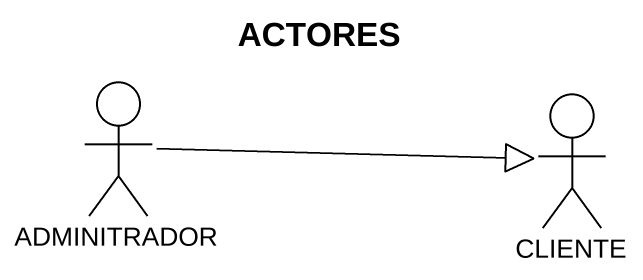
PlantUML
@startuml
title ACTORES
actor ADMINITRADOR
actor CLIENTE
ADMINITRADOR -right-|> CLIENTE
@enduml
